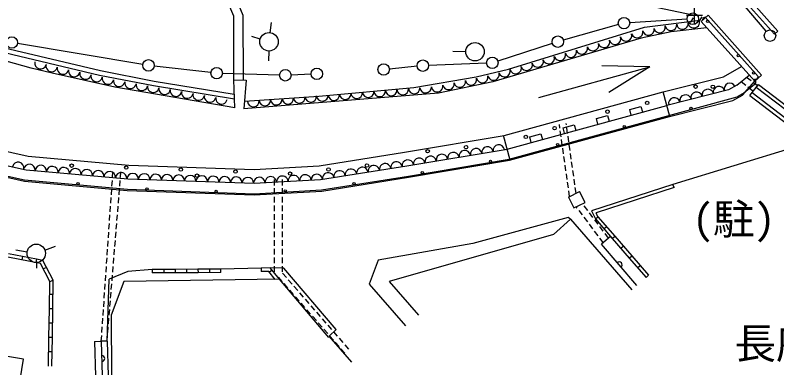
# Model space of a CAD drawing. Units: millimetres, scale not verified. Extents: x 40000 to 680000, y 20000 to 380000.
# Drawn here: x 147369 to 180416, y 281983 to 297284 of the extents above; entities that cross this region are included whole.
import ezdxf
from ezdxf.enums import TextEntityAlignment as Align

# ---------------------------------------------------------------- set-up
doc = ezdxf.new("R2010")
doc.units = ezdxf.units.MM
doc.header["$LTSCALE"] = 1000
doc.linetypes.add('DASHED', pattern=[7.5, 6, -1.5])
for name, color, linetype, lineweight in [('M-BGD', 7, 'Continuous', 25), ('M-BMK-OTRS', 5, 'Continuous', 25), ('M-STR-STRC', 7, 'Continuous', 25)]:
    doc.layers.add(name, color=color, linetype=linetype, lineweight=lineweight)
doc.layers.add('M-BMK-ROW', color=30, linetype='Continuous')
doc.styles.add('ＭＳ ゴシック', font='')
doc.styles.get('ＭＳ ゴシック').set_extended_font_data('MS Gothic')

# ---------------------------------------------------------------- blocks, each defined once
blk = doc.blocks.new('plus')
at = {"color": 0, "linetype": 'Continuous', "lineweight": -2}
for p, q in [((0, -1.25), (0, 1.25)), ((-1.25, 0), (1.25, 0))]:
    blk.add_line(p, q, dxfattribs=at)

msp = doc.modelspace()

# ---------------------------------------------------------------- linework, layer by layer
at = {"layer": 'M-BGD', "linetype": 'DASHED'}
for p, q in [((149461, 315972), (157249, 297283)), ((156849, 297245), (149087, 315831)), ((156857, 294486), (156849, 297245)), ((157249, 297283), (157257, 294470)), ((179526, 294160), (181950, 292301)), ((181768, 292063), (179343, 293922))]:
    msp.add_line(p, q, dxfattribs=at)
at = {"layer": 'M-BGD'}
for p, q in [((180320, 296463), (178410, 298594)), ((180469, 296597), (178556, 298731)), ((179960, 296589), (178538, 298260)), ((176677, 296963), (176805, 297178)), ((177052, 297006), (177180, 297221)), ((177142, 297017), (177440, 297283)), ((178781, 295556), (177316, 297197)), ((179759, 294686), (177440, 297283)), ((158434, 296527), (158491, 296964)), ((174670, 296762), (177094, 297070)), ((179460, 294420), (177142, 297017)), ((168774, 294940), (174670, 296762)), ((180469, 296597), (180320, 296463)), ((158000, 296246), (157642, 296355)), ((146582, 295949), (151067, 294878)), ((146545, 295752), (151025, 294682)), ((158372, 295731), (158361, 295305)), ((166922, 295702), (166366, 295705)), ((179614, 294624), (178781, 295556)), ((148057, 294991), (146974, 295286)), ((151067, 294878), (153405, 294429)), ((167365, 294606), (168774, 294940)), ((170084, 293719), (174907, 295038)), ((174907, 295038), (172820, 295089)), ((174907, 295038), (173136, 293932)), ((151025, 294682), (153373, 294232)), ((156897, 293269), (156851, 294487)), ((156851, 294487), (157397, 294464)), ((157397, 294464), (157283, 293224)), ((164660, 294152), (167365, 294606)), ((178683, 294251), (179222, 294687)), ((179108, 294596), (179307, 294444)), ((179460, 294420), (179759, 294686)), ((153373, 294232), (156882, 293655)), ((153405, 294429), (156875, 293859)), ((160545, 293775), (164660, 294152)), ((178683, 294251), (178327, 294052)), ((178868, 294402), (179067, 294250)), ((178927, 293815), (179460, 294420)), ((178936, 293878), (179505, 294338)), ((179166, 294174), (179365, 294022)), ((179252, 293803), (179617, 294279)), ((179406, 294368), (179605, 294216)), ((179617, 294279), (182041, 292420)), ((175771, 292891), (175480, 293952)), ((178327, 294052), (175639, 293373)), ((178936, 293878), (178700, 293745)), ((179252, 293803), (181676, 291944)), ((157313, 293553), (160545, 293775)), ((168810, 291035), (178700, 293745)), ((168713, 291475), (175639, 293373)), ((174039, 293194), (174521, 293326)), ((174105, 292953), (174039, 293194)), ((174521, 293326), (174587, 293085)), ((172592, 292797), (173074, 292930)), ((173074, 292930), (173140, 292688)), ((171004, 292385), (170982, 292542)), ((171145, 292401), (171628, 292533)), ((171287, 292526), (171279, 292584)), ((171628, 292533), (171694, 292292)), ((172658, 292556), (172592, 292797)), ((171057, 292013), (171022, 292261)), ((171211, 292160), (171145, 292401)), ((171340, 292155), (171305, 292403)), ((168846, 290991), (168554, 292057)), ((169699, 292005), (170181, 292137)), ((169765, 291764), (169699, 292005)), ((170181, 292137), (170247, 291896)), ((171110, 291642), (171074, 291890)), ((171392, 291784), (171357, 292031)), ((182036, 291818), (175911, 289942)), ((171162, 291271), (171127, 291518)), ((171445, 291413), (171410, 291660)), ((164360, 290745), (168713, 291475)), ((171498, 291041), (171463, 291289)), ((145670, 291060), (147843, 290579)), ((171215, 290900), (171180, 291147)), ((171550, 290670), (171515, 290918)), ((147843, 290579), (152262, 290177)), ((151592, 290243), (151609, 290492)), ((151938, 290243), (151958, 290492)), ((160618, 290148), (164360, 290745)), ((171267, 290528), (171232, 290776)), ((171603, 290299), (171568, 290546)), ((152262, 290177), (157739, 289988)), ((171320, 290157), (171285, 290404)), ((171656, 289927), (171621, 290175)), ((151566, 289869), (151583, 290118)), ((151907, 289869), (151928, 290118)), ((157739, 289988), (160618, 290148)), ((158615, 289900), (158615, 290150)), ((158965, 289900), (158965, 290150)), ((171373, 289786), (171338, 290033)), ((175911, 289942), (172371, 288791)), ((175958, 289800), (175911, 289942)), ((151540, 289495), (151558, 289744)), ((151877, 289495), (151897, 289744)), ((158614, 289525), (158615, 289775)), ((158964, 289525), (158965, 289775)), ((171374, 289388), (171860, 289632)), ((171425, 289414), (171390, 289662)), ((171708, 289556), (171673, 289804)), ((172096, 289162), (171860, 289632)), ((175958, 289800), (172580, 288701)), ((151515, 289120), (151532, 289370)), ((151846, 289121), (151866, 289371)), ((158614, 289150), (158614, 289400)), ((158964, 289150), (158964, 289400)), ((171374, 289388), (171609, 288919)), ((151489, 288746), (151506, 288996)), ((151815, 288748), (151836, 288997)), ((158614, 288775), (158614, 289025)), ((158964, 288775), (158964, 289025)), ((171609, 288919), (172096, 289162)), ((171760, 288914), (171716, 288972)), ((172213, 288811), (172063, 289011)), ((151464, 288372), (151481, 288622)), ((151785, 288374), (151805, 288623)), ((158614, 288400), (158614, 288650)), ((158964, 288400), (158964, 288650)), ((171363, 288509), (167230, 287374)), ((171464, 288436), (171363, 288509)), ((171986, 288614), (171835, 288814)), ((172211, 288315), (172061, 288514)), ((172439, 288511), (172288, 288711)), ((172371, 288791), (172544, 288441)), ((172544, 288441), (172658, 288539)), ((172658, 288539), (172580, 288701)), ((172658, 288539), (173391, 287691)), ((151438, 287998), (151455, 288247)), ((151754, 288000), (151774, 288249)), ((158614, 288025), (158614, 288275)), ((158964, 288025), (158964, 288275)), ((171464, 288436), (170721, 287760)), ((171464, 288436), (174123, 285361)), ((172437, 288015), (172286, 288215)), ((172664, 288212), (172514, 288411)), ((172544, 288441), (173277, 287593)), ((151413, 287624), (151430, 287873)), ((151723, 287626), (151744, 287876)), ((158613, 287650), (158614, 287900)), ((158963, 287650), (158964, 287900)), ((172662, 287715), (172512, 287915)), ((172890, 287912), (172739, 288112)), ((172911, 288017), (173024, 288115)), ((158613, 287275), (158613, 287525)), ((158963, 287275), (158963, 287525)), ((170721, 287760), (163602, 285722)), ((172888, 287416), (172737, 287615)), ((173198, 287684), (172805, 287344)), ((173115, 287612), (172965, 287812)), ((173277, 287593), (173391, 287691)), ((173277, 287593), (174010, 286745)), ((173391, 287691), (174124, 286843)), ((148658, 287084), (149119, 287260)), ((151387, 287250), (151404, 287499)), ((151693, 287253), (151713, 287502)), ((167230, 287374), (163126, 286654)), ((174350, 285557), (172805, 287344)), ((173644, 287169), (173757, 287267)), ((148298, 286698), (147074, 286932)), ((147389, 287101), (147886, 287015)), ((151361, 286876), (151378, 287125)), ((151662, 286879), (151682, 287128)), ((158613, 286900), (158613, 287150)), ((158963, 286900), (158963, 287150)), ((148472, 286512), (147046, 286785)), ((147686, 286815), (147658, 286668)), ((148298, 286698), (148270, 286551)), ((148290, 286550), (148296, 286300)), ((148572, 286645), (148298, 286698)), ((149010, 285783), (148572, 286645)), ((151336, 286502), (151353, 286751)), ((151631, 286505), (151652, 286754)), ((158613, 286525), (158613, 286775)), ((158963, 286525), (158963, 286775)), ((163126, 286654), (162735, 285610)), ((174010, 286745), (174124, 286843)), ((174010, 286745), (174744, 285897)), ((174124, 286843), (174857, 285995)), ((148870, 285728), (148472, 286512)), ((148728, 286339), (148594, 286271)), ((151310, 286127), (151327, 286377)), ((151601, 286131), (151621, 286381)), ((153317, 286248), (152252, 286156)), ((154309, 286253), (153317, 286248)), ((153317, 286248), (153318, 286098)), ((153813, 286250), (153813, 286100)), ((155300, 286257), (154309, 286253)), ((154309, 286253), (154309, 286103)), ((154805, 286255), (154805, 286105)), ((156292, 286262), (155300, 286257)), ((155300, 286257), (155301, 286107)), ((155796, 286260), (155797, 286110)), ((158042, 286311), (156292, 286262)), ((156293, 286112), (156292, 286262)), ((158439, 286318), (158042, 286311)), ((158042, 286311), (158045, 286161)), ((158513, 286225), (158396, 286132)), ((158835, 285823), (158439, 286318)), ((159025, 286302), (158439, 286318)), ((158613, 286150), (158613, 286400)), ((158963, 286150), (158963, 286400)), ((161290, 283639), (159025, 286302)), ((174377, 286321), (174491, 286419)), ((151285, 285753), (151302, 286003)), ((152252, 286156), (151442, 285823)), ((151570, 285758), (151590, 286007)), ((154309, 286103), (153318, 286098)), ((155301, 286107), (154309, 286103)), ((156293, 286112), (155301, 286107)), ((158368, 286167), (158045, 286161)), ((158645, 285821), (158368, 286167)), ((158956, 285728), (158791, 285916)), ((159137, 285900), (158972, 286089)), ((174744, 285897), (174857, 285995)), ((148851, 284542), (148870, 285728)), ((149010, 285783), (148876, 285715)), ((149001, 284540), (149021, 285763)), ((149021, 285763), (149010, 285783)), ((151259, 285379), (151276, 285629)), ((151355, 283141), (151442, 285823)), ((152084, 285729), (151535, 284260)), ((151539, 285384), (151560, 285633)), ((158835, 285823), (152084, 285729)), ((160985, 283302), (158835, 285823)), ((159202, 285445), (159038, 285634)), ((159384, 285618), (159219, 285806)), ((162735, 285610), (164308, 283803)), ((163602, 285722), (164866, 284261)), ((151233, 285005), (151250, 285254)), ((151509, 285010), (151529, 285259)), ((159449, 285163), (159285, 285351)), ((159630, 285335), (159466, 285524)), ((159877, 285053), (159713, 285241)), ((149011, 285163), (148861, 285165)), ((151208, 284631), (151225, 284880)), ((151478, 284636), (151498, 284886)), ((159696, 284881), (159531, 285069)), ((160124, 284771), (159959, 284959)), ((148830, 283296), (148851, 284542)), ((149001, 284540), (148851, 284542)), ((159943, 284598), (159778, 284786)), ((160371, 284488), (160206, 284676)), ((148980, 283293), (149001, 284540)), ((151182, 284257), (151199, 284506)), ((151447, 284263), (151468, 284512)), ((151535, 284260), (151543, 281649)), ((160189, 284316), (160025, 284504)), ((160436, 284033), (160272, 284222)), ((160617, 284206), (160453, 284394)), ((148990, 283917), (148840, 283919)), ((151157, 283883), (151174, 284132)), ((151417, 283889), (151437, 284138)), ((160683, 283751), (160518, 283939)), ((160864, 283923), (160699, 284112)), ((151131, 283509), (151148, 283758)), ((151386, 283515), (151406, 283764)), ((160929, 283468), (160765, 283657)), ((161111, 283641), (160946, 283829)), ((160996, 283360), (161290, 283639)), ((148810, 282050), (148830, 283296)), ((148980, 283293), (148830, 283296)), ((148960, 282047), (148980, 283293)), ((151105, 283134), (151122, 283384)), ((151355, 283141), (151376, 283391)), ((161969, 282229), (160996, 283360)), ((161176, 283186), (161012, 283374)), ((161357, 283359), (161193, 283547)), ((161604, 283076), (161440, 283264)), ((147726, 282362), (144025, 282961)), ((150806, 283126), (151105, 283134)), ((150806, 283126), (150848, 281621)), ((151355, 283141), (151105, 283134)), ((151105, 283134), (151148, 281629)), ((151355, 283141), (151397, 281636)), ((161423, 282904), (161258, 283092)), ((161851, 282794), (161686, 282982)), ((148970, 282670), (148820, 282673)), ((161670, 282621), (161505, 282809)), ((147580, 281456), (147726, 282362))]:
    msp.add_line(p, q, dxfattribs=at)
for points in [[(177386, 296743), (175833, 296564), (174527, 296289), (168096, 294390), (165741, 293904), (157283, 293224)], [(145788, 291648), (147936, 291173), (152300, 290776), (157733, 290589), (160554, 290746), (164263, 291337), (168584, 292062), (175486, 293953), (178103, 294614), (178892, 295057)], [(156897, 293269), (151698, 294162), (148969, 294768), (148057, 294991)], [(145583, 290567), (147766, 290084), (152231, 289678), (157744, 289488), (160672, 289651), (164441, 290252), (168821, 290987), (175766, 292889), (178514, 293583), (178927, 293815)], [(145583, 290618), (147774, 290134), (152234, 289728), (157744, 289538), (160666, 289700), (164433, 290301), (168810, 291035)]]:
    msp.add_lwpolyline(points, dxfattribs=at)
for centre, radius in [((177412, 297015), 50), ((158382, 296131), 400), ((180122, 296398), 249), ((167321, 295701), 400), ((178744, 295523), 50), ((179410, 294777), 50), ((176893, 294186), 75), ((177643, 294179), 75), ((174792, 293479), 75), ((173069, 293101), 75), ((176694, 293247), 50), ((173800, 292455), 50), ((170774, 292384), 75), ((169527, 292002), 75), ((166933, 291556), 75), ((170907, 291662), 50), ((165265, 291380), 75), ((149816, 290757), 75), ((162632, 290764), 75), ((167993, 290949), 50), ((152186, 290671), 75), ((154556, 290584), 75), ((156926, 290498), 75), ((160964, 290587), 75), ((165034, 290453), 50), ((155258, 290321), 75), ((159296, 290411), 75), ((150098, 289972), 50), ((162073, 289975), 50), ((153090, 289748), 50), ((156088, 289645), 50), ((159089, 289663), 50), ((148281, 286950), 400)]:
    msp.add_circle(centre, radius, dxfattribs=at)
for centre, radius, start, end in [((177322, 297074), 123, 92.7772, 172.7168), ((175335, 296766), 250, 191.8797, 11.8797), ((175825, 296865), 250, 191.0046, 6.601), ((176322, 296922), 250, 186.5815, 6.5815), ((176819, 296979), 250, 186.5815, 6.5815), ((173879, 296410), 250, 196.4534, 16.4534), ((174359, 296552), 250, 196.4203, 13.7308), ((174846, 296663), 250, 191.8797, 11.8797), ((172920, 296127), 250, 196.4534, 16.4534), ((173400, 296269), 250, 196.4534, 16.4534), ((171961, 295844), 250, 196.4534, 16.4534), ((172441, 295986), 250, 196.4534, 16.4534), ((170522, 295419), 250, 196.4534, 16.4534), ((171002, 295561), 250, 196.4534, 16.4534), ((171481, 295702), 250, 196.4534, 16.4534), ((148466, 295199), 250, 166.2656, 346.2656), ((148952, 295081), 250, 166.2635, 347.0642), ((169563, 295136), 250, 196.4534, 16.4534), ((170043, 295277), 250, 196.4534, 16.4534), ((149440, 294971), 250, 167.493, 347.493), ((149928, 294862), 250, 167.493, 347.493), ((150416, 294754), 250, 167.493, 347.493), ((168604, 294853), 250, 196.4534, 16.4534), ((169084, 294994), 250, 196.4534, 16.4534), ((150904, 294646), 250, 167.493, 347.493), ((151392, 294537), 250, 167.493, 347.493), ((151881, 294435), 250, 168.8792, 350.2639), ((167148, 294500), 250, 191.6462, 11.6462), ((167637, 294601), 250, 191.6462, 11.6462), ((168125, 294711), 250, 193.6502, 16.4908), ((179405, 294382), 109, 335.7866, 79.1979), ((179488, 294626), 125, 259.8961, 358.8859), ((152374, 294350), 250, 170.2497, 350.2497), ((152867, 294266), 250, 170.2497, 350.2497), ((153360, 294181), 250, 170.2497, 350.2497), ((153853, 294096), 250, 170.2497, 350.2497), ((164681, 294120), 250, 184.5999, 4.5999), ((165180, 294160), 250, 184.5999, 4.5999), ((165678, 294200), 250, 184.5827, 11.071), ((166168, 294299), 250, 191.6462, 11.6462), ((166658, 294400), 250, 191.6462, 11.6462), ((177908, 293946), 250, 14.172, 194.172), ((178386, 294086), 249, 29.0422, 198.5239), ((154345, 294012), 250, 170.2497, 350.2497), ((154838, 293927), 250, 170.2497, 350.2497), ((155331, 293842), 250, 170.2497, 350.2497), ((155824, 293758), 250, 170.2497, 350.2497), ((160694, 293799), 250, 184.5999, 4.5999), ((161193, 293839), 250, 184.5999, 4.5999), ((161691, 293879), 250, 184.5999, 4.5999), ((162189, 293920), 250, 184.5999, 4.5999), ((162688, 293960), 250, 184.5999, 4.5999), ((163186, 294000), 250, 184.5999, 4.5999), ((163685, 294040), 250, 184.5999, 4.5999), ((164183, 294080), 250, 184.5999, 4.5999), ((176453, 293579), 250, 14.172, 194.172), ((176938, 293701), 250, 14.172, 194.172), ((177423, 293824), 250, 14.172, 194.172), ((156316, 293673), 250, 170.2497, 350.2497), ((157704, 293559), 250, 184.5999, 4.5999), ((158202, 293599), 250, 184.5999, 4.5999), ((158701, 293639), 250, 184.5999, 4.5999), ((159199, 293679), 250, 184.5999, 4.5999), ((159697, 293719), 250, 184.5999, 4.5999), ((160196, 293759), 250, 184.5999, 4.5999), ((175969, 293456), 250, 14.172, 194.172), ((167367, 291250), 250, 9.5204, 189.5204), ((167860, 291332), 250, 9.5204, 189.5204), ((168353, 291415), 250, 9.5204, 189.5204), ((165395, 290919), 250, 9.5204, 189.5204), ((165888, 291002), 250, 9.5204, 189.5204), ((166381, 291084), 250, 9.5204, 189.5204), ((166874, 291167), 250, 9.5204, 189.5204), ((147491, 290657), 250, 347.5359, 167.5359), ((163421, 290596), 250, 9.0644, 189.0644), ((163915, 290674), 250, 9.0644, 189.0644), ((164409, 290754), 250, 9.5203, 189.1547), ((164902, 290836), 250, 9.5204, 189.5204), ((147982, 290567), 250, 354.6949, 171.6883), ((148480, 290521), 250, 354.7987, 174.7987), ((148978, 290476), 250, 354.7987, 174.7987), ((149476, 290431), 250, 354.7987, 174.7987), ((149974, 290385), 250, 354.7987, 174.7987), ((150472, 290340), 250, 354.7987, 174.7987), ((150970, 290295), 250, 354.7987, 174.7987), ((151468, 290249), 250, 354.7987, 174.7987), ((161446, 290281), 250, 9.0644, 189.0644), ((161940, 290359), 250, 9.0644, 189.0644), ((162434, 290438), 250, 9.0644, 189.0644), ((162927, 290517), 250, 9.0644, 189.0644), ((151966, 290204), 250, 354.7987, 174.7987), ((152464, 290170), 250, 358.0064, 177.4269), ((152964, 290153), 250, 358.0274, 178.0274), ((153464, 290136), 250, 358.0274, 178.0274), ((153963, 290118), 250, 358.0274, 178.0274), ((154463, 290101), 250, 358.0274, 178.0274), ((154963, 290084), 250, 358.0274, 178.0274), ((155462, 290067), 250, 358.0274, 178.0274), ((155962, 290050), 250, 358.0274, 178.0274), ((156462, 290032), 250, 358.0274, 178.0274), ((156961, 290015), 250, 358.0274, 178.0274), ((157461, 289998), 250, 358.0274, 178.0274), ((157961, 290001), 250, 3.1368, 182.6512), ((158460, 290028), 250, 3.1804, 183.1805), ((158959, 290056), 250, 3.1804, 183.1805), ((159458, 290084), 250, 3.1804, 183.1805), ((159958, 290112), 250, 3.1804, 183.1805), ((160457, 290140), 250, 5.1883, 183.2528), ((160952, 290202), 250, 9.0644, 189.0644), ((173577, 286450), 125, 310.8532, 130.8531), ((151126, 282382), 125, 271.6037, 91.6037)]:
    msp.add_arc(centre, radius, start, end, dxfattribs=at)
at = {"layer": 'M-BMK-OTRS'}
msp.add_line((168769, 298997), (176846, 297281), dxfattribs=at)
at = {"layer": 'M-STR-STRC'}
for p, q in [((176525, 297116), (174035, 296959)), ((173545, 296876), (171153, 296204)), ((152907, 295148), (147471, 296055)), ((170675, 296059), (168312, 295297)), ((167825, 295209), (165309, 295105)), ((155864, 294797), (153402, 295078)), ((164810, 295070), (163608, 294950)), ((158839, 294686), (156362, 294761)), ((160206, 294727), (159339, 294689))]:
    msp.add_line(p, q, dxfattribs=at)
for centre in [(173785, 296943), (176774, 297132), (147224, 296097), (170913, 296136), (168074, 295220), (153153, 295107), (163359, 294926), (165059, 295095), (156112, 294769), (159089, 294678), (160456, 294738)]:
    msp.add_circle(centre, 249, dxfattribs=at)

# ---------------------------------------------------------------- block references
at = {"layer": 'M-BMK-ROW', "xscale": 280, "yscale": 280}
msp.add_blockref('plus', (176846, 297281), dxfattribs=at)

# ---------------------------------------------------------------- texts
at = {"layer": 'M-BGD', "style": 'ＭＳ ゴシック'}
for s, p in [('(駐)', (178551, 287379)), ('長府警察署', (183084, 281983))]:
    msp.add_text(s, height=1320, dxfattribs=at).set_placement(p, align=Align.BOTTOM_CENTER)

doc.saveas('drawing.dxf')
